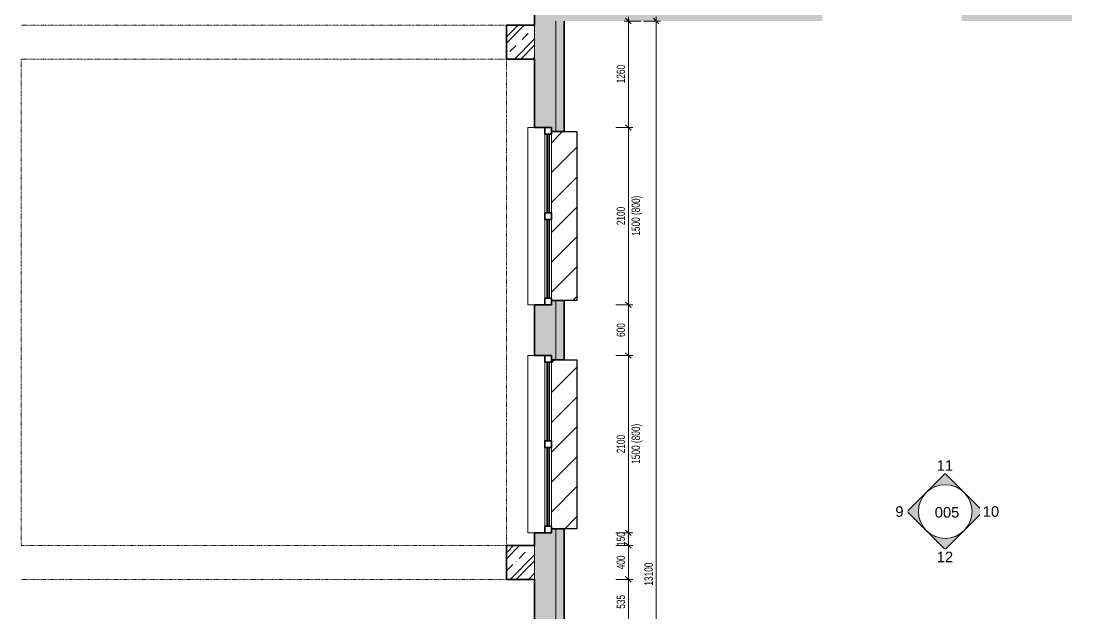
# Model space of a CAD drawing. Header units: millimetres. Extents: x -2814 to 222032, y -45352 to 20466.
# Drawn here: x 17128 to 29573, y -11243 to -4236 of the extents above; entities that cross this region are included whole.
import ezdxf

# ---------------------------------------------------------------- set-up
doc = ezdxf.new("R2010")
doc.units = ezdxf.units.MM
doc.linetypes.add('Dash dot dot', pattern=[5, 2, -1, 0, -1, 0, -1])
for name, color, linetype, lineweight in [('A-ANNO-DIMS', 211, 'Continuous', 9), ('A-ANNO-DIMS-50', 211, 'Continuous', 9), ('A-DETL', 90, 'Continuous', 13), ('A-GENM', 13, 'Continuous', 13), ('A-GLAZ', 151, 'Continuous', 13), ('A-WALL', 113, 'Continuous', 13), ('A-WALL-PATT', 111, 'Continuous', 13), ('G-ANNO-SYMB', 111, 'Continuous', 9), ('Q-SPCQ', 91, 'Continuous', 13)]:
    doc.layers.add(name, color=color, linetype=linetype, lineweight=lineweight)
doc.styles.add('Arial', font='arial.ttf', dxfattribs={"height": 125})
doc.styles.add('Arial_1', font='arial.ttf', dxfattribs={"width": 0.7, "height": 100})
doc.dimstyles.new('Vnitřní_-_průhledné', dxfattribs={"dimscale": 304.8, "dimtxt": 102.02594, "dimasz": 0.213255, "dimexe": 0.164042, "dimexo": 0.0625, "dimgap": 0.032808, "dimtad": 1, "dimdec": 0, "dimrnd": 5, "dimzin": 0, "dimdsep": 46, "dimtxsty": 'Arial_1', "dimblk1": 'OBLIQUE', "dimblk2": 'OBLIQUE', "dimsah": 1, "dimcen": 0.09, "dimdle": 0.164042, "dimazin": 0, "dimtfac": 1, "dimtdec": 4, "dimtix": 1, "dimtmove": 0, "dimatfit": 3, "dimfxl": 0.492126, "dimfxlon": 1, "dimtvp": 1, "dimtolj": 1, "dimtzin": 0, "dimarcsym": 2})
pattern_1 = [(45, (0, 0), (-179.605, 179.605), []), (45, (71.84, 6e-12), (-179.605, 179.605), []), (45, (215.53, 2e-11), (-107.763, 251.4472), [101.6, -50.8, 1.676, -49.124])]

# ---------------------------------------------------------------- blocks, each defined once
blk = doc.blocks.new('OKNO_2k_ - OKNO_2k_2100 x 1500-2030611-1NP_DEMOLICE A')
at = {"layer": 'A-GLAZ', "lineweight": 35}
for p, q in [((-1050, 5), (-970, 5)), ((-970, 5), (-970, -75)), ((-40, 5), (40, 5)), ((-40, -75), (-40, 5)), ((40, 5), (40, -75)), ((970, 5), (1050, 5)), ((970, -75), (970, 5)), ((-970, -75), (-1000, -75)), ((-970, -45), (-970, -25)), ((-970, -25), (-40, -25)), ((-40, -45), (-970, -45)), ((-40, -25), (-40, -45)), ((40, -75), (-40, -75)), ((40, -45), (40, -25)), ((40, -25), (970, -25)), ((970, -45), (40, -45)), ((970, -25), (970, -45)), ((1000, -75), (970, -75))]:
    blk.add_line(p, q, dxfattribs=at)
at = {"layer": 'A-GLAZ'}
for p, q in [((-970, 5), (-40, 5)), ((40, 5), (970, 5)), ((-40, -75), (-970, -75)), ((970, -75), (40, -75))]:
    blk.add_line(p, q, dxfattribs=at)
blk = doc.blocks.new('parapet s nosem_vnitní - parapet s nosem_vnitní-2030612-1NP_DEMOLICE A')
at = {"layer": 'A-GENM'}
for p, q in [((1050, 200), (-1050, 200)), ((-1050, 200), (-1050, 190)), ((-1050, 120), (-1050, 190)), ((1050, 190), (1050, 200)), ((1050, 190), (1050, 120))]:
    blk.add_line(p, q, dxfattribs=at)
blk = doc.blocks.new('parapet_ext - parapet_ext-2030613-1NP_DEMOLICE A')
at = {"layer": 'Q-SPCQ'}
h = blk.add_hatch(dxfattribs=at)
h.set_pattern_fill('FP_123', color=41, style=0, pattern_type=2)
h.set_pattern_definition([(315, (9245.82, 23410.3), (176.7767, 176.7767), [])])
h.paths.add_polyline_path([(-1000, -150), (-1000, -300), (1000, -300), (1000, 0), (-1000, 0), (-1000, -100)])
at = {"layer": 'Q-SPCQ', "color": 31, "lineweight": 25}
for p, q in [((-1000, -300), (-1000, -150)), ((1000, -150), (1000, -300)), ((1000, -300), (-1000, -300))]:
    blk.add_line(p, q, dxfattribs=at)
blk = doc.blocks.new('OKNO_2k_ - OKNO_2k_2100 x 1500-V64-1NP_DEMOLICE A')
at = {"layer": 'A-GLAZ', "lineweight": 35}
for p, q in [((-1050, 5), (-970, 5)), ((-970, 5), (-970, -75)), ((-40, 5), (40, 5)), ((-40, -75), (-40, 5)), ((40, 5), (40, -75)), ((970, 5), (1050, 5)), ((970, -75), (970, 5)), ((-970, -75), (-1000, -75)), ((-970, -45), (-970, -25)), ((-970, -25), (-40, -25)), ((-40, -45), (-970, -45)), ((-40, -25), (-40, -45)), ((40, -75), (-40, -75)), ((40, -45), (40, -25)), ((40, -25), (970, -25)), ((970, -45), (40, -45)), ((970, -25), (970, -45)), ((1000, -75), (970, -75))]:
    blk.add_line(p, q, dxfattribs=at)
at = {"layer": 'A-GLAZ'}
for p, q in [((-970, 5), (-40, 5)), ((40, 5), (970, 5)), ((-40, -75), (-970, -75)), ((970, -75), (40, -75))]:
    blk.add_line(p, q, dxfattribs=at)
blk = doc.blocks.new('parapet_ext - parapet_ext-V65-1NP_DEMOLICE A')
at = {"layer": 'Q-SPCQ'}
h = blk.add_hatch(dxfattribs=at)
h.set_pattern_fill('FP_124', color=41, style=0, pattern_type=2)
h.set_pattern_definition([(315, (6545.82, 23410.3), (176.7767, 176.7767), [])])
h.paths.add_polyline_path([(-1000, -300), (1000, -300), (1000, 0), (-1000, 0), (-1000, -150)])
at = {"layer": 'Q-SPCQ', "color": 31, "lineweight": 25}
for p, q in [((-1000, -300), (-1000, -150)), ((1000, -150), (1000, -300)), ((1000, -300), (-1000, -300))]:
    blk.add_line(p, q, dxfattribs=at)
blk = doc.blocks.new('Pohled - Vyplněná šipka-93341-1NP_DEMOLICE A')
at = {"layer": 'G-ANNO-SYMB'}
blk.add_circle((0, 0), 6.35, dxfattribs=at)
blk = doc.blocks.new('Pohled - Vyplněná šipka-94945-1NP_DEMOLICE A')
at = {"layer": 'G-ANNO-SYMB'}
h = blk.add_hatch(color=256, dxfattribs=at)
edge = h.paths.add_edge_path()
edge.add_line((0, 8.98), (4.49, 4.49))
edge.add_arc((0, 0), 6.35, 45, 135)
edge.add_line((-4.49, 4.49), (0, 8.98))
for p, q in [((0, 8.98), (-4.49, 4.49)), ((0, 8.98), (-4.49, 4.49)), ((4.49, 4.49), (0, 8.98)), ((4.49, 4.49), (0, 8.98))]:
    blk.add_line(p, q, dxfattribs=at)
blk.add_arc((0, 0), 6.35, 45, 135, dxfattribs=at)
blk = doc.blocks.new('DIMBLOCK70-1NP_DEMOLICE A')
at = {"layer": 'A-ANNO-DIMS-50', "lineweight": 18}
for p, q in [((24321, -4236), (24288, -4204)), ((24321, -4236), (24353, -4269)), ((24321, -5496), (24288, -5463)), ((24321, -5496), (24353, -5528))]:
    blk.add_line(p, q, dxfattribs=at)
at = {"layer": 'A-ANNO-DIMS-50'}
for p, q in [((24321, -4186), (24321, -5496)), ((24321, -4236), (24271, -4236)), ((24321, -4236), (24471, -4236)), ((24321, -5496), (24171, -5496)), ((24321, -5496), (24371, -5496))]:
    blk.add_line(p, q, dxfattribs=at)
at = {"layer": 'A-ANNO-DIMS-50', "color": 0, "insert": (24181, -4973), "char_height": 100, "width": 256.16, "attachment_point": 1, "rotation": 90, "line_spacing_factor": 0.941778, "style": 'Arial_1'}
blk.add_mtext('1260', dxfattribs=at)
blk = doc.blocks.new('_Oblique')
at = {"color": 0, "linetype": 'ByBlock', "lineweight": -2}
blk.add_line((-0.5, -0.5), (0.5, 0.5), dxfattribs=at)
blk = doc.blocks.new('DIMBLOCK71-1NP_DEMOLICE A')
at = {"layer": 'A-ANNO-DIMS-50', "lineweight": 18}
for p, q in [((24321, -5496), (24288, -5463)), ((24321, -5496), (24353, -5528)), ((24321, -7596), (24288, -7563)), ((24321, -7596), (24353, -7628))]:
    blk.add_line(p, q, dxfattribs=at)
at = {"layer": 'A-ANNO-DIMS-50'}
for p, q in [((24321, -5496), (24171, -5496)), ((24321, -5496), (24321, -7596)), ((24321, -5496), (24371, -5496)), ((24321, -7596), (24171, -7596)), ((24321, -7596), (24371, -7596))]:
    blk.add_line(p, q, dxfattribs=at)
at = {"layer": 'A-ANNO-DIMS-50', "color": 0, "char_height": 100, "attachment_point": 1, "rotation": 90, "line_spacing_factor": 0.941778, "style": 'Arial_1'}
for s, insert, width in [('1500 (800)', (24358, -6777), 555.65), ('2100', (24181, -6653), 256.16)]:
    blk.add_mtext(s, dxfattribs=dict(at, insert=insert, width=width))
blk = doc.blocks.new('DIMBLOCK72-1NP_DEMOLICE A')
at = {"layer": 'A-ANNO-DIMS-50', "lineweight": 18}
for p, q in [((24321, -7596), (24288, -7563)), ((24321, -7596), (24353, -7628)), ((24321, -8196), (24288, -8163)), ((24321, -8196), (24353, -8228))]:
    blk.add_line(p, q, dxfattribs=at)
at = {"layer": 'A-ANNO-DIMS-50'}
for p, q in [((24321, -7596), (24171, -7596)), ((24321, -7596), (24321, -8196)), ((24321, -7596), (24371, -7596)), ((24321, -8196), (24171, -8196)), ((24321, -8196), (24371, -8196))]:
    blk.add_line(p, q, dxfattribs=at)
at = {"layer": 'A-ANNO-DIMS-50', "color": 0, "insert": (24181, -7976), "char_height": 100, "width": 192.12, "attachment_point": 1, "rotation": 90, "line_spacing_factor": 0.941778, "style": 'Arial_1'}
blk.add_mtext('600', dxfattribs=at)
blk = doc.blocks.new('DIMBLOCK73-1NP_DEMOLICE A')
at = {"layer": 'A-ANNO-DIMS-50'}
for p, q in [((24321, -8196), (24171, -8196)), ((24321, -8196), (24321, -10296)), ((24321, -8196), (24371, -8196)), ((24321, -10296), (24171, -10296)), ((24321, -10296), (24371, -10296))]:
    blk.add_line(p, q, dxfattribs=at)
at = {"layer": 'A-ANNO-DIMS-50', "lineweight": 18}
for p, q in [((24321, -8196), (24288, -8163)), ((24321, -8196), (24353, -8228)), ((24321, -10296), (24288, -10263)), ((24321, -10296), (24353, -10328))]:
    blk.add_line(p, q, dxfattribs=at)
at = {"layer": 'A-ANNO-DIMS-50', "color": 0, "char_height": 100, "attachment_point": 1, "rotation": 90, "line_spacing_factor": 0.941778, "style": 'Arial_1'}
for s, insert, width in [('1500 (800)', (24358, -9477), 555.65), ('2100', (24181, -9353), 256.16)]:
    blk.add_mtext(s, dxfattribs=dict(at, insert=insert, width=width))
blk = doc.blocks.new('DIMBLOCK74-1NP_DEMOLICE A')
at = {"layer": 'A-ANNO-DIMS-50'}
for p, q in [((24321, -10296), (24171, -10296)), ((24321, -10296), (24321, -10446)), ((24321, -10296), (24371, -10296)), ((24321, -10446), (24171, -10446)), ((24321, -10446), (24371, -10446))]:
    blk.add_line(p, q, dxfattribs=at)
at = {"layer": 'A-ANNO-DIMS-50', "lineweight": 18}
for p, q in [((24321, -10296), (24288, -10263)), ((24321, -10296), (24353, -10328)), ((24321, -10446), (24288, -10413)), ((24321, -10446), (24353, -10478))]:
    blk.add_line(p, q, dxfattribs=at)
at = {"layer": 'A-ANNO-DIMS-50', "color": 0, "insert": (24181, -10451), "char_height": 100, "width": 192.12, "attachment_point": 1, "rotation": 90, "line_spacing_factor": 0.941778, "style": 'Arial_1'}
blk.add_mtext('150', dxfattribs=at)
blk = doc.blocks.new('DIMBLOCK75-1NP_DEMOLICE A')
at = {"layer": 'A-ANNO-DIMS-50'}
for p, q in [((24321, -10446), (24171, -10446)), ((24321, -10446), (24321, -10846)), ((24321, -10446), (24371, -10446)), ((24321, -10846), (24171, -10846)), ((24321, -10846), (24371, -10846))]:
    blk.add_line(p, q, dxfattribs=at)
at = {"layer": 'A-ANNO-DIMS-50', "lineweight": 18}
for p, q in [((24321, -10446), (24288, -10413)), ((24321, -10446), (24353, -10478)), ((24321, -10846), (24288, -10813)), ((24321, -10846), (24353, -10878))]:
    blk.add_line(p, q, dxfattribs=at)
at = {"layer": 'A-ANNO-DIMS-50', "color": 0, "insert": (24181, -10726), "char_height": 100, "width": 192.12, "attachment_point": 1, "rotation": 90, "line_spacing_factor": 0.941778, "style": 'Arial_1'}
blk.add_mtext('400', dxfattribs=at)
blk = doc.blocks.new('DIMBLOCK76-1NP_DEMOLICE A')
at = {"layer": 'A-ANNO-DIMS-50', "lineweight": 18}
for p, q in [((24321, -10846), (24288, -10813)), ((24321, -10846), (24353, -10878)), ((24321, -11379), (24288, -11347)), ((24321, -11379), (24353, -11412))]:
    blk.add_line(p, q, dxfattribs=at)
at = {"layer": 'A-ANNO-DIMS-50'}
for p, q in [((24321, -10846), (24171, -10846)), ((24321, -10846), (24321, -11379)), ((24321, -10846), (24371, -10846)), ((24321, -11379), (24171, -11379)), ((24321, -11379), (24371, -11379))]:
    blk.add_line(p, q, dxfattribs=at)
at = {"layer": 'A-ANNO-DIMS-50', "color": 0, "insert": (24181, -11193), "char_height": 100, "width": 192.12, "attachment_point": 1, "rotation": 90, "line_spacing_factor": 0.941778, "style": 'Arial_1'}
blk.add_mtext('535', dxfattribs=at)
blk = doc.blocks.new('DIMBLOCK193-1NP_DEMOLICE A')
at = {"layer": 'A-ANNO-DIMS-50', "lineweight": 18}
for p, q in [((24650, -4236), (24617, -4204)), ((24650, -4236), (24682, -4269)), ((24650, -17335), (24617, -17302)), ((24650, -17335), (24682, -17367))]:
    blk.add_line(p, q, dxfattribs=at)
at = {"layer": 'A-ANNO-DIMS-50'}
for p, q in [((24650, -17385), (24650, -4186)), ((24650, -4236), (24500, -4236)), ((24650, -4236), (24700, -4236)), ((24650, -17335), (24500, -17335)), ((24650, -17335), (24700, -17335))]:
    blk.add_line(p, q, dxfattribs=at)
at = {"layer": 'A-ANNO-DIMS-50', "color": 0, "insert": (24510, -10919), "char_height": 100, "width": 320.2, "attachment_point": 1, "rotation": 90, "line_spacing_factor": 0.941778, "style": 'Arial_1'}
blk.add_mtext('13100', dxfattribs=at)

msp = doc.modelspace()

# ---------------------------------------------------------------- hatches: boundary and pattern name
at = {"layer": 'A-WALL-PATT'}
h = msp.add_hatch(dxfattribs=at)
h.set_pattern_fill('FP_12', color=256, angle=225, style=0, pattern_type=2)
h.set_pattern_definition([(135, (23460.29, -10663.58), (-143.684, -143.684), []), (90, (23392.99, -10434.63), (-143.684, 143.684), [25.4, -261.968]), (135, (23392.99, -10409.23), (-143.684, -143.684), [25.4, -177.8]), (180, (23375.02, -10391.27), (-143.684, -143.684), [25.4, -261.968]), (225, (23349.63, -10391.27), (143.684, -143.684), [25.4, -177.8]), (90, (23331.66, -10434.63), (-143.684, 143.684), [25.4, -261.968]), (135, (23349.62, -10452.59), (-143.684, -143.684), [25.4, -177.8]), (180, (23375.03, -10452.59), (-143.684, -143.684), [25.4, -261.968]), (225, (23392.99, -10434.63), (143.684, -143.684), [25.4, -177.8]), (135, (23308.44, -10368.05), (-143.684, -143.684), [50.8, -152.4])])
h.paths.add_polyline_path([(23460.3, -17584.7), (23460.3, -16045.1), (23210.3, -16045.1), (23210.3, -17584.7), (23310.3, -17584.7)])
h.paths.add_polyline_path([(23460.3, -15145.1), (23460.3, -14895.1), (23210.3, -14895.1), (23210.3, -15145.1), (23410.3, -15145.1)])
h.paths.add_polyline_path([(23305.4, -13995.1), (23460.3, -13995.1), (23460.3, -13710.1), (23210.3, -13710.1), (23210.3, -13995.1)])
h.paths.add_polyline_path([(23210.3, -12810.1), (23460.3, -12810.1), (23460.3, -12505.8), (23210.3, -12505.8), (23210.3, -12681.4)])
h.paths.add_polyline_path([(23343, -11605.8), (23460.3, -11605.8), (23460.3, -10245.8), (23410.3, -10245.8), (23410.3, -10295.8), (23210.3, -10295.8), (23210.3, -11605.8)])
h.paths.add_polyline_path([(23460.3, -8245.8), (23460.3, -7545.8), (23410.3, -7545.8), (23410.3, -7595.8), (23210.3, -7595.8), (23210.3, -8195.8), (23410.3, -8195.8), (23410.3, -8245.8)])
h.paths.add_polyline_path([(23460.3, -5545.8), (23460.3, -3936.1), (23215.6, -3936.1), (23215.6, -3956.1), (23210.3, -3956.1), (23210.3, -5495.8), (23410.3, -5495.8), (23410.3, -5545.8)])
h = msp.add_hatch(color=10, dxfattribs=at)
h.paths.add_polyline_path([(23510.3, -4236.1), (26618.4, -4236.1), (26618.4, -4137.1), (26568.4, -4137.1), (26568.4, -4136.1), (23460.3, -4136.1), (23460.3, -4236.1)])
h.paths.add_polyline_path([(29573.4, -4236.1), (29573.4, -4136.1), (28318.4, -4136.1), (28318.4, -4137.1), (28268.4, -4137.1), (28268.4, -4236.1), (29473.4, -4236.1)])
h = msp.add_hatch(dxfattribs=at)
h.set_pattern_fill('FP_10', color=256, angle=225, style=0, pattern_type=2)
h.set_pattern_definition(pattern_1)
h.paths.add_polyline_path([(22875.3, -4686.1), (23210.3, -4686.1), (23210.3, -4286.1), (22875.3, -4286.1)])
h = msp.add_hatch(color=41, dxfattribs=at)
h.paths.add_polyline_path([(23510.3, -17334.7), (23560.3, -17334.7), (23560.3, -12480.8), (23461.3, -12480.8), (23461.3, -12505.8), (23460.3, -12505.8), (23460.3, -12810.1), (23461.3, -12810.1), (23461, -13710.1), (23460.3, -13710.1), (23460.3, -13995.1), (23461.3, -13995.1), (23460.8, -14895.1), (23460.3, -14895.1), (23460.7, -15145.1), (23461.3, -15145.1), (23461.3, -16045.1), (23460.3, -16045.1), (23460.3, -17334.7), (23461.3, -17334.7)])
h.paths.add_polyline_path([(23510.3, -11625.8), (23560.3, -11625.8), (23560.3, -10245.8), (23460.3, -10245.8), (23460.3, -11605.8), (23461.3, -11605.8), (23461.3, -11625.8)])
h.paths.add_polyline_path([(23510.3, -8245.8), (23560.3, -8245.8), (23560.3, -7545.8), (23460.3, -7545.8), (23460.3, -8245.8)])
h.paths.add_polyline_path([(23560.3, -5545.8), (23560.3, -4236.1), (23460.3, -4236.1), (23460.3, -5545.8), (23510.3, -5545.8)])
h = msp.add_hatch(dxfattribs=at)
h.set_pattern_fill('FP_10', color=256, angle=225, style=0, pattern_type=2)
h.set_pattern_definition(pattern_1)
h.paths.add_polyline_path([(23210.3, -10445.8), (22875.3, -10445.8), (22875.3, -10845.8), (23210.3, -10845.8)])

# ---------------------------------------------------------------- linework, layer by layer
at = {"layer": 'A-DETL', "linetype": 'Dash dot dot'}
for p, q in [((17127.7, -4286.1), (22875.3, -4286.1)), ((17127.7, -10445.8), (17127.7, -4686.1)), ((17127.7, -4686.1), (22875.3, -4686.1)), ((22875.3, -4686.1), (22875.3, -10445.8)), ((22875.3, -10445.8), (17127.7, -10445.8)), ((17127.7, -10845.8), (22875.3, -10845.8))]:
    msp.add_line(p, q, dxfattribs=at)
at = {"layer": 'A-WALL', "lineweight": 35}
for p, q in [((23210.3, -4093.4), (23210.3, -4286.1)), ((23210.3, -4286.1), (22875.3, -4286.1)), ((22875.3, -4286.1), (22875.3, -4686.1)), ((22875.3, -4686.1), (23210.3, -4686.1)), ((23210.3, -4686.1), (23210.3, -5495.8)), ((23210.3, -5495.8), (23410.3, -5495.8)), ((23410.3, -5495.8), (23410.3, -5545.8)), ((23410.3, -7545.8), (23410.3, -7595.8)), ((23410.3, -7595.8), (23210.3, -7595.8)), ((23210.3, -7595.8), (23210.3, -8195.8)), ((23210.3, -8195.8), (23410.3, -8195.8)), ((23410.3, -8195.8), (23410.3, -8245.8)), ((23410.3, -10295.8), (23210.3, -10295.8)), ((23210.3, -10295.8), (23210.3, -10445.8)), ((23410.3, -10245.8), (23410.3, -10295.8)), ((23210.3, -10445.8), (22875.3, -10445.8)), ((22875.3, -10445.8), (22875.3, -10845.8)), ((22875.3, -10845.8), (23210.3, -10845.8)), ((23210.3, -10845.8), (23210.3, -11379.2))]:
    msp.add_line(p, q, dxfattribs=at)
at = {"layer": 'A-WALL'}
for p, q in [((23210.3, -4686.1), (23210.3, -4286.1)), ((23460.3, -8245.8), (23460.3, -7545.8)), ((23460.3, -11605.8), (23460.3, -10245.8)), ((23210.3, -10845.8), (23210.3, -10445.8))]:
    msp.add_line(p, q, dxfattribs=at)
at = {"layer": 'A-WALL', "color": 2}
msp.add_line((23460.3, -4236.1), (23460.3, -5545.8), dxfattribs=at)
at = {"layer": 'A-WALL', "color": 40, "lineweight": 35}
for p, q in [((23560.3, -5545.8), (23560.3, -4236.1)), ((23410.3, -5545.8), (23560.3, -5545.8)), ((23560.3, -7545.8), (23410.3, -7545.8)), ((23560.3, -8245.8), (23560.3, -7545.8)), ((23410.3, -8245.8), (23560.3, -8245.8)), ((23560.3, -10245.8), (23410.3, -10245.8)), ((23560.3, -11625.8), (23560.3, -10245.8))]:
    msp.add_line(p, q, dxfattribs=at)

# ---------------------------------------------------------------- block references
at = {"layer": 'A-GENM', "rotation": 89.99999999999993}
for p in [(23330.3, -6545.8), (23330.3, -9245.8)]:
    msp.add_blockref('parapet s nosem_vnitní - parapet s nosem_vnitní-2030612-1NP_DEMOLICE A', p, dxfattribs=at)
at = {"layer": 'A-GLAZ', "rotation": 89.99999999999993}
for name, p in [('OKNO_2k_ - OKNO_2k_2100 x 1500-V64-1NP_DEMOLICE A', (23335.3, -6545.8)), ('OKNO_2k_ - OKNO_2k_2100 x 1500-2030611-1NP_DEMOLICE A', (23335.3, -9245.8))]:
    msp.add_blockref(name, p, dxfattribs=at)
at = {"layer": 'G-ANNO-SYMB', "xscale": 49.99999999999998, "yscale": 49.99999999999998, "zscale": 49.99999999999998}
for name in ['Pohled - Vyplněná šipka-94945-1NP_DEMOLICE A', 'Pohled - Vyplněná šipka-93341-1NP_DEMOLICE A']:
    msp.add_blockref(name, (28072.6, -10042.3), dxfattribs=at)
at = {"layer": 'G-ANNO-SYMB', "xscale": 49.99999999999998, "yscale": 49.99999999999998, "zscale": 49.99999999999998, "rotation": 90}
msp.add_blockref('Pohled - Vyplněná šipka-94945-1NP_DEMOLICE A', (28072.6, -10042.3), dxfattribs=at)
at = {"layer": 'G-ANNO-SYMB', "extrusion": (0, 0, -1), "xscale": 49.99999999999998, "yscale": 49.99999999999998, "zscale": 49.99999999999998, "rotation": 180}
msp.add_blockref('Pohled - Vyplněná šipka-94945-1NP_DEMOLICE A', (-28072.6, -10042.3), dxfattribs=at)
at = {"layer": 'Q-SPCQ', "color": 31, "lineweight": 25, "rotation": 89.99999999999993}
for name, p in [('parapet_ext - parapet_ext-V65-1NP_DEMOLICE A', (23410.3, -6545.8)), ('parapet_ext - parapet_ext-2030613-1NP_DEMOLICE A', (23410.3, -9245.8))]:
    msp.add_blockref(name, p, dxfattribs=at)

# ---------------------------------------------------------------- dimensions: what is measured, and where the dimension line sits
at = {"layer": 'A-ANNO-DIMS'}
for base, p1, p2, override, picture, middle in [((24320.6, -5495.8), (24470.6, -4236.1), (24170.6, -5495.8), {"dimpost": '<>', "dimfxl": 1294.918571}, 'DIMBLOCK70-1NP_DEMOLICE A', (24259.5, -4866)), ((24649.8, -4236.1), (24499.8, -17334.7), (24499.8, -4236.1), {"dimpost": '<>', "dimfxl": 13098.571624}, 'DIMBLOCK193-1NP_DEMOLICE A', (24588.7, -10785.4)), ((24320.6, -8195.8), (24170.6, -7595.8), (24170.6, -8195.8), {"dimpost": '<>', "dimfxl": 600}, 'DIMBLOCK72-1NP_DEMOLICE A', (24259.5, -7895.8)), ((24320.6, -10445.8), (24170.6, -10295.8), (24170.6, -10445.8), {"dimpost": '<>', "dimfxl": 150}, 'DIMBLOCK74-1NP_DEMOLICE A', (24259.5, -10370.8)), ((24320.6, -10845.8), (24170.6, -10445.8), (24170.6, -10845.8), {"dimpost": '<>', "dimfxl": 400}, 'DIMBLOCK75-1NP_DEMOLICE A', (24259.5, -10645.8)), ((24320.6, -11379.2), (24170.6, -10845.8), (24170.6, -11379.2), {"dimpost": '<>', "dimfxl": 533.409886}, 'DIMBLOCK76-1NP_DEMOLICE A', (24259.5, -11112.5))]:
    dim = msp.add_linear_dim(base=base, p1=p1, p2=p2, angle=90, dimstyle='Vnitřní_-_průhledné', override=override, dxfattribs=at)
    dim.commit()
    dim.dimension.update_dxf_attribs({"geometry": picture, "text_midpoint": middle})
for base, p1, p2, picture, middle in [((24320.6, -7595.8), (24170.6, -5495.8), (24170.6, -7595.8), 'DIMBLOCK71-1NP_DEMOLICE A', (24320.6, -6545.8)), ((24320.6, -10295.8), (24170.6, -8195.8), (24170.6, -10295.8), 'DIMBLOCK73-1NP_DEMOLICE A', (24320.6, -9245.8))]:
    dim = msp.add_linear_dim(base=base, p1=p1, p2=p2, angle=90, text='<>\\X1500 (800)', dimstyle='Vnitřní_-_průhledné', override={"dimpost": '<>', "dimfxl": 2100}, dxfattribs=at)
    dim.commit()
    dim.dimension.update_dxf_attribs({"geometry": picture, "text_midpoint": middle})

# ---------------------------------------------------------------- next in the draw order: texts
at = {"layer": 'G-ANNO-SYMB', "char_height": 125, "attachment_point": 1, "style": 'Arial', "bg_fill": 3, "box_fill_scale": 1.25, "bg_fill_color": 256, "bg_fill_true_color": 13158600, "bg_fill_transparency": 0}
for s, insert, width in [('11', (27972, -9435.4), 232.489), ('\\fArial|b0|i0|c238|p34|;9', (27481.7, -9979.9), 116.245), ('108', (27948.2, -9989.4), 348.734), ('12', (27972, -10518.2), 232.489)]:
    msp.add_mtext(s, dxfattribs=dict(at, insert=insert, width=width))

# ---------------------------------------------------------------- next in the draw order: block references
at = {"layer": 'G-ANNO-SYMB', "xscale": 49.99999999999998, "yscale": 49.99999999999998, "zscale": 49.99999999999998}
for name in ['Pohled - Vyplněná šipka-94945-1NP_DEMOLICE A', 'Pohled - Vyplněná šipka-93341-1NP_DEMOLICE A']:
    msp.add_blockref(name, (28072.6, -10042.3), dxfattribs=at)
at = {"layer": 'G-ANNO-SYMB', "xscale": 49.99999999999998, "yscale": 49.99999999999998, "zscale": 49.99999999999998, "rotation": 90}
msp.add_blockref('Pohled - Vyplněná šipka-94945-1NP_DEMOLICE A', (28072.6, -10042.3), dxfattribs=at)
at = {"layer": 'G-ANNO-SYMB', "extrusion": (0, 0, -1), "xscale": 49.99999999999998, "yscale": 49.99999999999998, "zscale": 49.99999999999998}
for rotation in [89.9999999999998, 180]:
    msp.add_blockref('Pohled - Vyplněná šipka-94945-1NP_DEMOLICE A', (-28072.6, -10042.3), dxfattribs=dict(at, rotation=rotation))

# ---------------------------------------------------------------- next in the draw order: texts
at = {"layer": 'G-ANNO-SYMB', "char_height": 125, "attachment_point": 1, "style": 'Arial', "bg_fill": 3, "box_fill_scale": 1.25, "bg_fill_color": 256, "bg_fill_true_color": 13158600, "bg_fill_transparency": 0}
for s, insert, width in [('11', (27972, -9435.4), 232.489), ('\\fArial|b0|i0|c238|p34|;9', (27481.7, -9979.9), 116.245), ('10', (28516.5, -9979.9), 232.489), ('116', (27948.2, -9989.4), 348.734), ('12', (27972, -10518.2), 232.489)]:
    msp.add_mtext(s, dxfattribs=dict(at, insert=insert, width=width))

# ---------------------------------------------------------------- next in the draw order: block references
at = {"layer": 'G-ANNO-SYMB', "xscale": 49.99999999999998, "yscale": 49.99999999999998, "zscale": 49.99999999999998}
for name in ['Pohled - Vyplněná šipka-94945-1NP_DEMOLICE A', 'Pohled - Vyplněná šipka-93341-1NP_DEMOLICE A']:
    msp.add_blockref(name, (28072.6, -10042.3), dxfattribs=at)
at = {"layer": 'G-ANNO-SYMB', "xscale": 49.99999999999998, "yscale": 49.99999999999998, "zscale": 49.99999999999998, "rotation": 90}
msp.add_blockref('Pohled - Vyplněná šipka-94945-1NP_DEMOLICE A', (28072.6, -10042.3), dxfattribs=at)
at = {"layer": 'G-ANNO-SYMB', "extrusion": (0, 0, -1), "xscale": 49.99999999999998, "yscale": 49.99999999999998, "zscale": 49.99999999999998, "rotation": 180}
msp.add_blockref('Pohled - Vyplněná šipka-94945-1NP_DEMOLICE A', (-28072.6, -10042.3), dxfattribs=at)

# ---------------------------------------------------------------- next in the draw order: texts
at = {"layer": 'G-ANNO-SYMB', "char_height": 125, "attachment_point": 1, "style": 'Arial', "bg_fill": 3, "box_fill_scale": 1.25, "bg_fill_color": 256, "bg_fill_true_color": 13158600, "bg_fill_transparency": 0}
for s, insert, width in [('11', (27972, -9435.4), 232.489), ('\\fArial|b0|i0|c238|p34|;9', (27481.7, -9979.9), 116.245), ('116', (27948.2, -9989.4), 348.734), ('12', (27972, -10518.2), 232.489)]:
    msp.add_mtext(s, dxfattribs=dict(at, insert=insert, width=width))

# ---------------------------------------------------------------- next in the draw order: block references
at = {"layer": 'G-ANNO-SYMB', "xscale": 49.99999999999998, "yscale": 49.99999999999998, "zscale": 49.99999999999998}
msp.add_blockref('Pohled - Vyplněná šipka-93341-1NP_DEMOLICE A', (28072.6, -10042.3), dxfattribs=at)
at = {"layer": 'G-ANNO-SYMB', "extrusion": (0, 0, -1), "xscale": 49.99999999999998, "yscale": 49.99999999999998, "zscale": 49.99999999999998, "rotation": 90.00000000000053}
msp.add_blockref('Pohled - Vyplněná šipka-94945-1NP_DEMOLICE A', (-28072.6, -10042.3), dxfattribs=at)

# ---------------------------------------------------------------- next in the draw order: texts
at = {"layer": 'G-ANNO-SYMB', "char_height": 125, "attachment_point": 1, "style": 'Arial', "bg_fill": 3, "box_fill_scale": 1.25, "bg_fill_color": 256, "bg_fill_true_color": 13158600, "bg_fill_transparency": 0}
for s, insert, width in [('10', (28516.5, -9979.9), 232.489), ('116', (27948.2, -9989.4), 348.734)]:
    msp.add_mtext(s, dxfattribs=dict(at, insert=insert, width=width))

# ---------------------------------------------------------------- next in the draw order: block references
at = {"layer": 'G-ANNO-SYMB', "xscale": 49.99999999999998, "yscale": 49.99999999999998, "zscale": 49.99999999999998}
msp.add_blockref('Pohled - Vyplněná šipka-93341-1NP_DEMOLICE A', (28072.6, -10042.3), dxfattribs=at)

# ---------------------------------------------------------------- next in the draw order: texts
at = {"layer": 'G-ANNO-SYMB', "insert": (27948.2, -9989.4), "char_height": 125, "width": 348.734, "attachment_point": 1, "style": 'Arial', "bg_fill": 3, "box_fill_scale": 1.25, "bg_fill_color": 256, "bg_fill_true_color": 13158600, "bg_fill_transparency": 0}
msp.add_mtext('116', dxfattribs=at)

# ---------------------------------------------------------------- next in the draw order: block references
at = {"layer": 'G-ANNO-SYMB', "xscale": 49.99999999999998, "yscale": 49.99999999999998, "zscale": 49.99999999999998}
msp.add_blockref('Pohled - Vyplněná šipka-93341-1NP_DEMOLICE A', (28072.6, -10042.3), dxfattribs=at)

# ---------------------------------------------------------------- next in the draw order: texts
at = {"layer": 'G-ANNO-SYMB', "insert": (27948.2, -9989.4), "char_height": 125, "width": 348.734, "attachment_point": 1, "style": 'Arial', "bg_fill": 3, "box_fill_scale": 1.25, "bg_fill_color": 256, "bg_fill_true_color": 13158600, "bg_fill_transparency": 0}
msp.add_mtext('005', dxfattribs=at)

# ---------------------------------------------------------------- next in the draw order: block references
at = {"layer": 'G-ANNO-SYMB', "xscale": 49.99999999999998, "yscale": 49.99999999999998, "zscale": 49.99999999999998}
msp.add_blockref('Pohled - Vyplněná šipka-93341-1NP_DEMOLICE A', (28072.6, -10042.3), dxfattribs=at)

# ---------------------------------------------------------------- next in the draw order: texts
at = {"layer": 'G-ANNO-SYMB', "insert": (27948.2, -9989.4), "char_height": 125, "width": 348.734, "attachment_point": 1, "style": 'Arial', "bg_fill": 3, "box_fill_scale": 1.25, "bg_fill_color": 256, "bg_fill_true_color": 13158600, "bg_fill_transparency": 0}
msp.add_mtext('005', dxfattribs=at)

# ---------------------------------------------------------------- next in the draw order: block references
at = {"layer": 'G-ANNO-SYMB', "xscale": 49.99999999999998, "yscale": 49.99999999999998, "zscale": 49.99999999999998}
msp.add_blockref('Pohled - Vyplněná šipka-93341-1NP_DEMOLICE A', (28072.6, -10042.3), dxfattribs=at)

# ---------------------------------------------------------------- next in the draw order: texts
at = {"layer": 'G-ANNO-SYMB', "insert": (27948.2, -9989.4), "char_height": 125, "width": 348.734, "attachment_point": 1, "style": 'Arial', "bg_fill": 3, "box_fill_scale": 1.25, "bg_fill_color": 256, "bg_fill_true_color": 13158600, "bg_fill_transparency": 0}
msp.add_mtext('005', dxfattribs=at)

# ---------------------------------------------------------------- next in the draw order: block references
at = {"layer": 'G-ANNO-SYMB', "xscale": 49.99999999999998, "yscale": 49.99999999999998, "zscale": 49.99999999999998}
msp.add_blockref('Pohled - Vyplněná šipka-93341-1NP_DEMOLICE A', (28072.6, -10042.3), dxfattribs=at)

# ---------------------------------------------------------------- next in the draw order: texts
at = {"layer": 'G-ANNO-SYMB', "insert": (27948.2, -9989.4), "char_height": 125, "width": 348.734, "attachment_point": 1, "style": 'Arial', "bg_fill": 3, "box_fill_scale": 1.25, "bg_fill_color": 256, "bg_fill_true_color": 13158600, "bg_fill_transparency": 0}
msp.add_mtext('005', dxfattribs=at)

# ---------------------------------------------------------------- next in the draw order: block references
at = {"layer": 'G-ANNO-SYMB', "extrusion": (0, 0, -1), "xscale": 49.99999999999998, "yscale": 49.99999999999998, "zscale": 49.99999999999998, "rotation": 90.00000000000053}
msp.add_blockref('Pohled - Vyplněná šipka-94945-1NP_DEMOLICE A', (-28072.6, -10042.3), dxfattribs=at)

# ---------------------------------------------------------------- next in the draw order: texts
at = {"layer": 'G-ANNO-SYMB', "insert": (28516.5, -9979.9), "char_height": 125, "width": 232.489, "attachment_point": 1, "style": 'Arial', "bg_fill": 3, "box_fill_scale": 1.25, "bg_fill_color": 256, "bg_fill_true_color": 13158600, "bg_fill_transparency": 0}
msp.add_mtext('10', dxfattribs=at)

doc.saveas('drawing.dxf')
